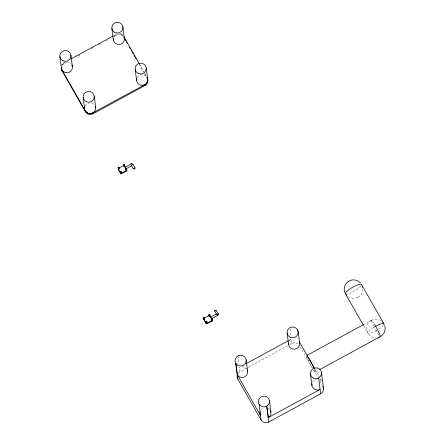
<?xml version="1.0" encoding="UTF-8"?>
<svg xmlns="http://www.w3.org/2000/svg" width="445" height="445" viewBox="0 0 445 445"><rect width="100%" height="100%" fill="white"/><g stroke="black" fill="none" stroke-linecap="round" stroke-linejoin="round"><path stroke-width="0.33" stroke-dasharray="2.23 1.67" d="M362.758 289.194C362.764 292.326 361.056 295.391 358.381 297.021M62.072 64.62L61.772 65.181L62.973 63.496L62.523 63.98M62.111 64.553L62.484 64.03M370.997 320.578C363.048 324.906 366.953 338.339 375.981 337.744M348.19 296.765C350.999 298.751 354.938 298.973 357.936 297.277M371.442 320.322C374.44 318.626 378.372 318.854 381.187 320.834M357.891 297.305L358.431 296.987M370.946 320.611L371.48 320.294L364.194 324.26M113.736 35.678L117.118 33.948M62.205 65.46A5.568 5.407 -7.3 0 1 64.28 63.502L66.7 62.189M78.187 55.942L80 54.958M91.481 48.716L93.901 47.398M98.74 44.773L100.553 43.788M105.993 40.829L107.201 40.172M113.853 36.557L116.267 35.244A5.568 5.407 -7.3 0 1 122.97 36.179M288.989 340.386L291.408 339.073L291.97 343.468L289.55 344.78M238.158 373.305A5.568 5.407 -7.3 0 1 239.977 371.725L288.95 345.109M315.321 371.948L318.965 369.967M113.965 36.518A5.568 5.407 -7.3 0 1 116.156 34.365L117.452 33.853M119.644 33.72L120.35 33.864L119.722 33.737M121.207 34.165L121.518 34.315M121.112 34.126L121.685 34.41M122.898 35.344L121.724 34.426L122.831 35.277M363.732 325.857L367.804 333.005M314.737 368.805L319.883 377.827M320.222 378.428L321.596 380.831M139.491 64.097L143.946 71.912M144.291 72.513L146.344 76.123M139.257 64.375L143.373 71.589M144.742 73.992L147.145 78.203M300.219 346.738L312.218 367.787M313.586 370.19L317.702 377.41M319.76 381.015L322.158 385.225M290.118 329L291.063 336.387M237.953 355.917L239.071 364.65M239.977 371.725L239.416 367.336A5.568 5.407 -7.3 0 1 239.727 367.175M116.156 34.365L116.267 35.244M64.28 63.502L64.169 62.623A5.568 5.407 -7.3 0 1 64.798 62.328M360.951 286.079A9.284 2.058 -29.7 0 1 354.02 291.197A9.284 2.058 -29.7 0 1 346.499 294.067M379.357 335.697A9.284 0.823 61.5 0 1 379.168 335.447M378.756 334.857A9.284 0.823 61.5 0 1 374.779 328.121M373.733 326.102A9.284 0.823 61.5 0 1 371.414 320.383A9.284 0.823 61.5 0 1 374.245 323.943M383.368 325.401A9.284 2.058 -29.7 0 1 378.189 329.489M376.687 330.374A9.284 2.058 -29.7 0 1 367.971 333.21A9.284 2.058 -29.7 0 1 373.116 327.737M314.543 369.25A9.284 0.823 61.5 0 1 313.547 369.856M312.295 367.87A9.284 0.823 61.5 0 1 307.272 358.325M307.117 357.952A9.284 0.823 61.5 0 1 306.733 356.985M306.494 356.261A9.284 0.823 61.5 0 1 306.449 356.078M291.97 343.468A5.568 5.407 -7.3 0 1 298.712 344.447M260.909 409.806A5.568 5.407 -7.3 0 1 264.024 407.715M268.09 408.182A5.568 5.407 -7.3 0 1 269.703 409.461M242.097 366.641A5.568 5.407 -7.3 0 1 246.391 368.566M312.524 382.122A5.568 5.407 -7.3 0 1 316.356 379.379M319.771 379.769A5.568 5.407 -7.3 0 1 321.457 380.948M289.217 341.226A5.568 5.407 -7.3 0 1 291.408 339.073M67.195 61.938A5.568 5.407 -7.3 0 1 71.139 63.858M85.129 105.977A5.568 5.407 -7.3 0 1 89.117 102.928M91.203 102.912A5.568 5.407 -7.3 0 1 94.668 105.014M137.277 77.408A5.568 5.407 -7.3 0 1 146.21 76.234M63.301 63.201L63.04 63.435L64.169 62.623L63.301 63.201M120.556 33.92L121.034 34.093L120.556 33.92"/><path stroke-width="0.67" d="M133.734 168.866C132.604 168.989 130.507 164.044 132.944 163.994L135.052 168.154M216.487 314.187L218.395 313.92L218.256 314.203M61.349 66.611L61.449 68.647M133.567 168.833L135.185 167.926M218.423 313.947L216.047 310.243M95.458 106.516A5.568 5.407 -7.3 0 1 92.855 112.952L91.559 113.464L144.847 84.695C146.989 83.565 148.207 80.929 147.545 78.581M146.038 83.821L147.334 81.919L147.723 79.928L146.216 67.829M145.971 83.883L145.476 84.294M134.963 169.1L134.607 169.278M348.585 281.262C344.792 283.51 343.156 288.627 344.897 292.665M380.842 336.309C384.424 334.139 386.088 329.4 384.68 325.462M87.264 112.869L85.295 110.883L61.688 69.381L62.094 70.872L85.407 111.762A5.568 5.407 -7.3 0 0 92.972 113.831L144.959 85.574L144.847 84.695L145.459 84.305M121.207 172.226L121.413 173.806A0.556 0.54 -7.3 0 1 120.656 173.6L118.326 169.512L118.142 167.96M206.691 322.18L206.892 323.765A0.556 0.54 -7.3 0 1 206.135 323.554L203.804 319.466L203.621 317.914M348.535 281.29C352.268 278.826 357.685 279.655 360.528 283.098M266.644 406.246L266.944 406.068A5.568 5.407 -7.3 0 0 266.627 396.762A5.568 5.407 -7.3 0 0 258.389 401.574A5.568 5.407 -7.3 0 0 266.644 406.246L268.669 422.055L320.661 393.797A5.568 5.407 -7.3 0 0 323.259 387.361M270.293 410.296A5.568 5.407 -7.3 0 1 268.407 417.488L268.107 417.666L320.1 389.403A5.568 5.407 -7.3 0 1 311.939 383.718M216.181 310.015L214.562 310.91L216.359 314.075M70.816 59.007L113.136 36.006M119.065 168.021L123.688 165.512M126.08 168.8L131.787 165.69M121.413 173.806L126.614 170.98A0.556 0.54 -7.3 0 0 126.831 170.246L126.625 168.666M204.544 317.975L209.167 315.466M216.387 314.014L210.674 317.118L211.442 318.403M211.559 318.753L218.056 315.221L217.833 314.938M206.892 323.765L212.093 320.94A0.556 0.54 -7.3 0 0 212.31 320.2L212.109 318.62M246.068 363.721L288.382 340.72M307.1 355.294L363.587 324.589M319.571 369.639L380.308 336.626M125.963 168.449L125.229 167.186L131.692 163.632L132.159 164.199M218.056 315.155L217.638 314.159M215.102 310.838L214.573 310.938M379.285 337.099L378.217 337.449M90.813 113.603L91.47 113.486L87.982 113.225L88.583 113.43M90.09 113.647L90.747 113.609M90.018 113.642L88.666 113.453M87.493 113.002L87.804 113.152M87.331 112.908L87.904 113.191M87.292 112.891L86.158 112.018M86.119 111.973L85.701 111.495M382.561 322.002L382.945 322.419M346.816 295.597L346.077 294.74M84.773 106.939A5.568 5.407 -7.3 0 0 85.295 110.883L85.685 111.478M235.95 363.571A5.568 5.407 -7.3 0 0 245.529 363.198A5.568 5.407 -7.3 0 0 240.634 355.221A5.568 5.407 -7.3 0 0 235.772 363.281L237.413 374.996A5.568 5.407 -7.3 0 0 244.794 376.77A5.568 5.407 -7.3 0 0 247.142 369.706M237.413 374.996L237.235 374.701L260.542 415.597A5.568 5.407 -7.3 0 1 260.119 411.319M361.574 284.594L383.985 323.916M345.392 293.683L363.393 325.262M299.313 341.743L314.398 368.204M124.066 37.035L139.146 63.496M124.177 37.914L125.891 40.918M126.575 42.119L127.259 43.326M129.317 46.931L130.346 48.739M131.03 49.94L131.72 51.142M132.404 52.343L133.088 53.55M134.117 55.352L134.802 56.554M135.491 57.755L136.176 58.963M124.366 166.002A0.556 0.54 -7.3 0 1 124.5 166.157L125.373 167.687M209.817 315.933A0.556 0.54 -7.3 0 1 209.979 316.111L210.563 317.135M237.202 375.48A5.568 5.407 -7.3 0 0 237.797 379.096L261.104 419.991A5.568 5.407 -7.3 0 0 268.669 422.055M147.34 77.964L147.034 77.324L147.345 77.986M125.329 167.559L125.184 167.181M131.809 163.983L131.687 163.66M61.666 69.331L61.471 68.736M362.464 286.819L362.592 287.37M147.568 78.67L147.679 79.249M321.468 372.537L323.493 388.351M318.637 377.983L320.661 393.797M310.421 373.989L311.884 385.415M298.156 331.647L299.618 343.067M297.51 329.723L297.677 331.069M287.114 333.099L288.577 344.519M269.475 400.8L270.938 412.22M266.944 406.068L268.407 417.488M259.079 404.177L261.104 419.991M246.163 359.905L247.626 371.325M235.772 363.281L237.797 379.096M211.887 319.354L212.093 320.94M209.779 314.532L209.979 316.111M205.935 321.974L206.135 323.554M203.821 317.151L204.021 318.731A0.556 0.54 -7.3 0 0 203.804 319.466M135.174 69.281L136.637 80.701M122.903 26.934L124.366 38.353M111.862 28.385L113.325 39.811M126.408 169.4L126.614 170.98M124.294 164.572L124.5 166.157M120.456 172.02L120.656 173.6M118.487 168.338L118.542 168.777A0.556 0.54 -7.3 0 0 118.326 169.512M94.229 96.087L95.692 107.506M92.855 112.952L92.972 113.831M85.295 110.883L85.407 111.762M83.182 97.544L84.645 108.964M70.916 55.197L72.379 66.617M59.869 56.649L61.054 65.871M121.257 172.382A0.556 0.54 -7.3 0 1 121.385 173.35L126.552 170.541A0.556 0.54 -7.3 0 1 125.835 169.756M120.817 172.426A0.556 0.54 -7.3 0 0 120.601 173.161L118.27 169.072A0.556 0.54 -7.3 0 0 119.16 169.172A0.556 0.54 -7.3 0 0 119.021 168.332M123.482 165.696A0.556 0.54 -7.3 0 0 123.582 166.386A0.556 0.54 -7.3 0 0 124.3 166.402A0.556 0.54 -7.3 0 0 124.444 165.718L126.775 169.806A0.556 0.54 -7.3 0 0 126.614 169.628M206.703 322.325A0.556 0.54 -7.3 0 1 206.864 323.304L212.037 320.5A0.556 0.54 -7.3 0 1 211.253 320.244A0.556 0.54 -7.3 0 1 211.592 319.516M206.269 322.397A0.556 0.54 -7.3 0 0 206.08 323.115L203.766 319.059A0.556 0.54 -7.3 0 0 204.656 319.115A0.556 0.54 -7.3 0 0 204.472 318.27M208.933 315.711A0.556 0.54 -7.3 0 0 209.456 316.478A0.556 0.54 -7.3 0 0 209.923 315.672L212.254 319.76A0.556 0.54 -7.3 0 0 212.031 319.549M346.032 294.056A9.284 2.058 -29.7 0 1 352.184 287.514A9.284 2.058 -29.7 0 1 361.574 285.034M374.506 324.377A9.284 0.823 61.5 0 1 378.973 332.688A9.284 0.823 61.5 0 1 380.247 336.62M373.6 327.431A9.284 2.058 -29.7 0 1 383.929 324.533M307.272 356.328A9.284 0.823 61.5 0 1 307.445 356.551M307.634 356.801A9.284 0.823 61.5 0 1 314.181 368.443M322.842 386.427A5.568 5.407 -7.3 0 1 323.142 387.039M299.268 341.754A5.568 5.407 -7.3 0 1 294.801 349.153A5.568 5.407 -7.3 0 1 288.571 343.162M71.89 64.992A5.568 5.407 -7.3 0 1 69.392 72.14A5.568 5.407 -7.3 0 1 61.983 69.993M144.847 84.695A5.568 5.407 -7.3 0 1 136.765 78.676M62.094 70.872A5.568 5.407 -7.3 0 1 61.621 66.756M147.673 79.516A5.568 5.407 -7.3 0 1 144.959 85.574M123.882 36.735A5.568 5.407 -7.3 0 1 119.9 44.389A5.568 5.407 -7.3 0 1 113.291 38.793M120.695 172.243A0.556 0.54 -7.3 0 0 121.496 171.714A0.556 0.54 -7.3 0 0 120.634 171.308A0.556 0.54 -7.3 0 0 120.695 172.243M118.364 168.154A0.556 0.54 -7.3 0 0 119.165 167.626A0.556 0.54 -7.3 0 0 118.303 167.22A0.556 0.54 -7.3 0 0 118.364 168.154M123.56 165.329A0.556 0.54 -7.3 0 0 124.366 164.8A0.556 0.54 -7.3 0 0 123.499 164.394A0.556 0.54 -7.3 0 0 123.56 165.329M125.891 169.417A0.556 0.54 -7.3 0 0 126.697 168.889A0.556 0.54 -7.3 0 0 125.829 168.483A0.556 0.54 -7.3 0 0 125.891 169.417M206.174 322.197A0.556 0.54 -7.3 0 0 206.975 321.674A0.556 0.54 -7.3 0 0 206.113 321.262A0.556 0.54 -7.3 0 0 206.174 322.197M203.843 318.108A0.556 0.54 -7.3 0 0 204.644 317.58A0.556 0.54 -7.3 0 0 203.782 317.174A0.556 0.54 -7.3 0 0 203.843 318.108M209.044 315.282A0.556 0.54 -7.3 0 0 209.845 314.754A0.556 0.54 -7.3 0 0 208.978 314.348A0.556 0.54 -7.3 0 0 209.044 315.282M211.375 319.371A0.556 0.54 -7.3 0 0 212.176 318.843A0.556 0.54 -7.3 0 0 211.308 318.436A0.556 0.54 -7.3 0 0 211.375 319.371M290.168 337.243A5.568 5.407 -7.3 0 0 298.189 331.981A5.568 5.407 -7.3 0 0 289.545 327.893A5.568 5.407 -7.3 0 0 290.168 337.243M313.475 378.133A5.568 5.407 -7.3 0 0 321.501 372.877A5.568 5.407 -7.3 0 0 312.857 368.783A5.568 5.407 -7.3 0 0 313.475 378.133M62.929 60.793A5.568 5.407 -7.3 0 0 70.95 55.536A5.568 5.407 -7.3 0 0 62.306 51.442A5.568 5.407 -7.3 0 0 62.929 60.793M86.235 101.683A5.568 5.407 -7.3 0 0 94.262 96.426A5.568 5.407 -7.3 0 0 85.618 92.332A5.568 5.407 -7.3 0 0 86.235 101.683M114.916 32.529A5.568 5.407 -7.3 0 0 122.937 27.273A5.568 5.407 -7.3 0 0 114.298 23.179A5.568 5.407 -7.3 0 0 114.916 32.529M138.228 73.425A5.568 5.407 -7.3 0 0 146.249 68.168A5.568 5.407 -7.3 0 0 137.605 64.074A5.568 5.407 -7.3 0 0 138.228 73.425"/></g></svg>
